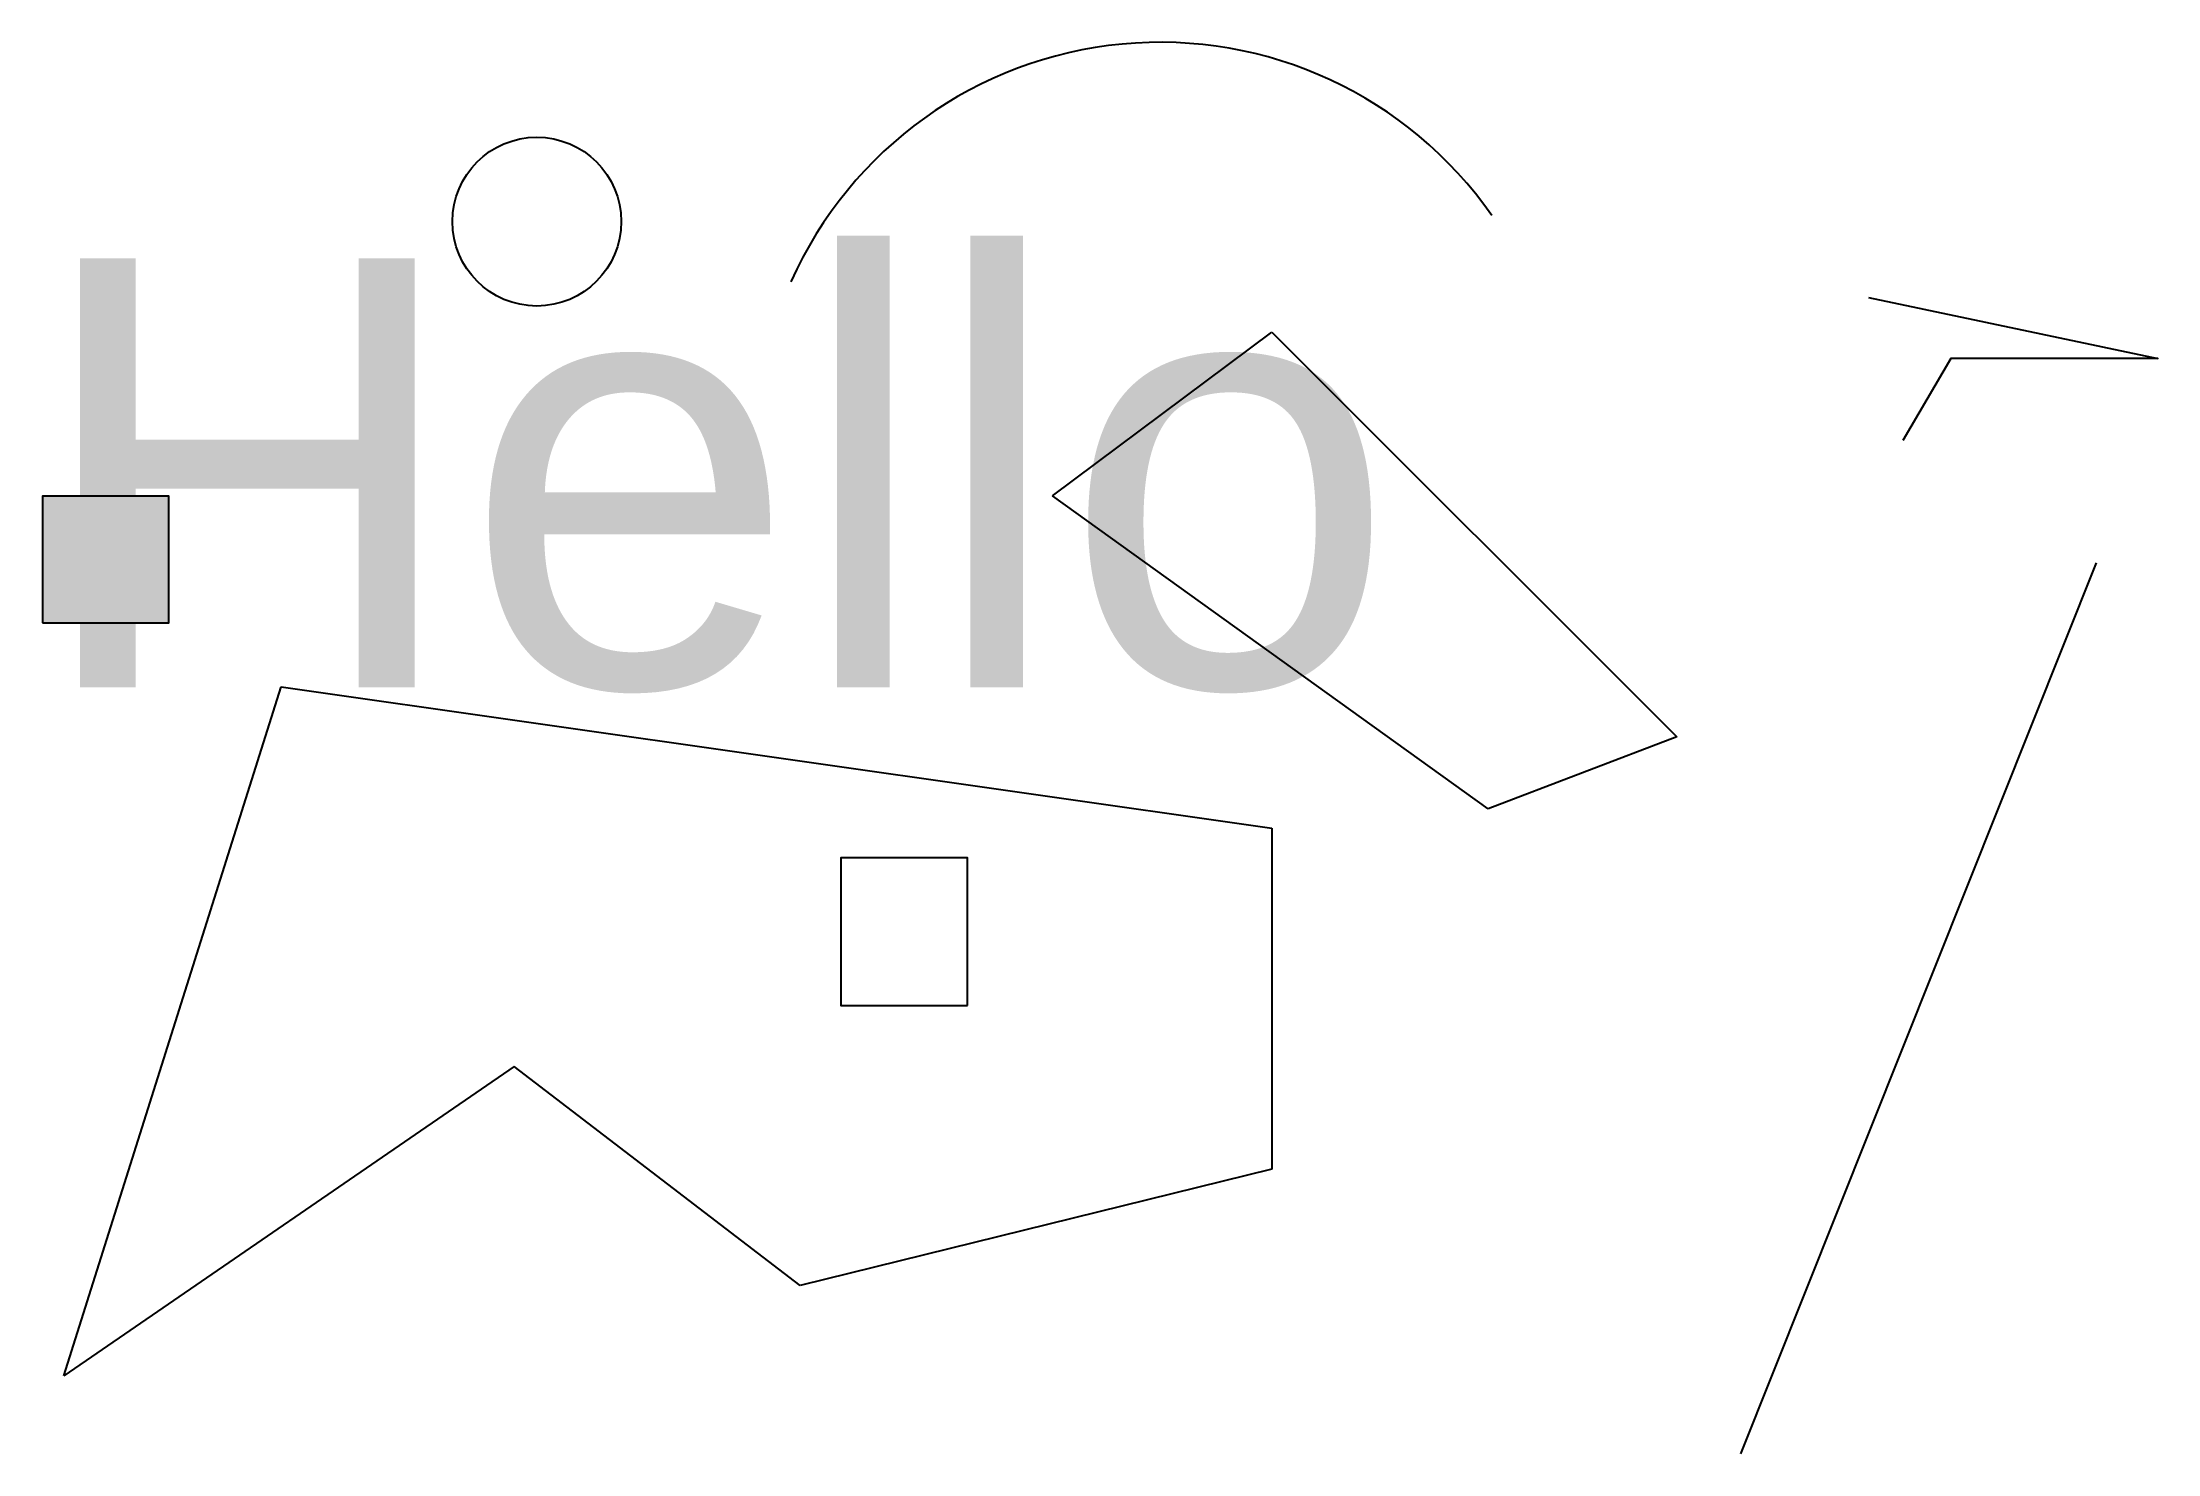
# Model space of a CAD drawing. Header units: millimetres. Extents: x 847 to 10870, y 526 to 7216.
import ezdxf

# ---------------------------------------------------------------- set-up
doc = ezdxf.new("R2010")
doc.units = ezdxf.units.MM
doc.layers.add('PUB_HATCH', color=8, linetype='Continuous')
doc.styles.get("Standard").update_dxf_attribs({"font": 'arial.ttf'})

# ---------------------------------------------------------------- blocks, each defined once
blk = doc.blocks.new('_FZH')
blk.add_lwpolyline([(-0.5, -0.5), (0.5, -0.5), (0.5, 0.5), (-0.5, 0.5)], close=True)
at = {"layer": 'PUB_HATCH'}
blk.add_solid([(-0.5, -0.5), (0.5, -0.5), (-0.5, 0.5), (0.5, 0.5)], dxfattribs=at)

msp = doc.modelspace()

# ---------------------------------------------------------------- linework, layer by layer
for p, q in [((5634, 5067), (6672, 5842)), ((6672, 5842), (8591, 3924)), ((7697, 3583), (5634, 5067)), ((10578, 4749), (8893, 526)), ((948, 895), (1979, 4161)), ((1979, 4161), (6672, 3491)), ((8591, 3924), (7697, 3583)), ((6672, 3491), (6672, 1875)), ((3083, 2361), (948, 895)), ((4437, 1323), (3083, 2361)), ((6672, 1875), (4437, 1323))]:
    msp.add_line(p, q)
msp.add_lwpolyline([(9499, 6006), (10870, 5717), (9889, 5717), (9663, 5328)])
at = {"ltscale": 0.5}
msp.add_lwpolyline([(5230, 2651), (5230, 3351), (4630, 3351), (4630, 2651)], close=True, dxfattribs=at)
msp.add_circle((3190, 6366), 400)
msp.add_arc((6143, 5301), 1915, 34.8593, 155.9526)

# ---------------------------------------------------------------- block references
at = {"xscale": 600, "yscale": 600, "zscale": 600}
msp.add_blockref('_FZH', (1147, 4764), dxfattribs=at)

# ---------------------------------------------------------------- texts
msp.add_text('Hello', height=2032.6).set_placement((792, 4159))

doc.saveas('drawing.dxf')
